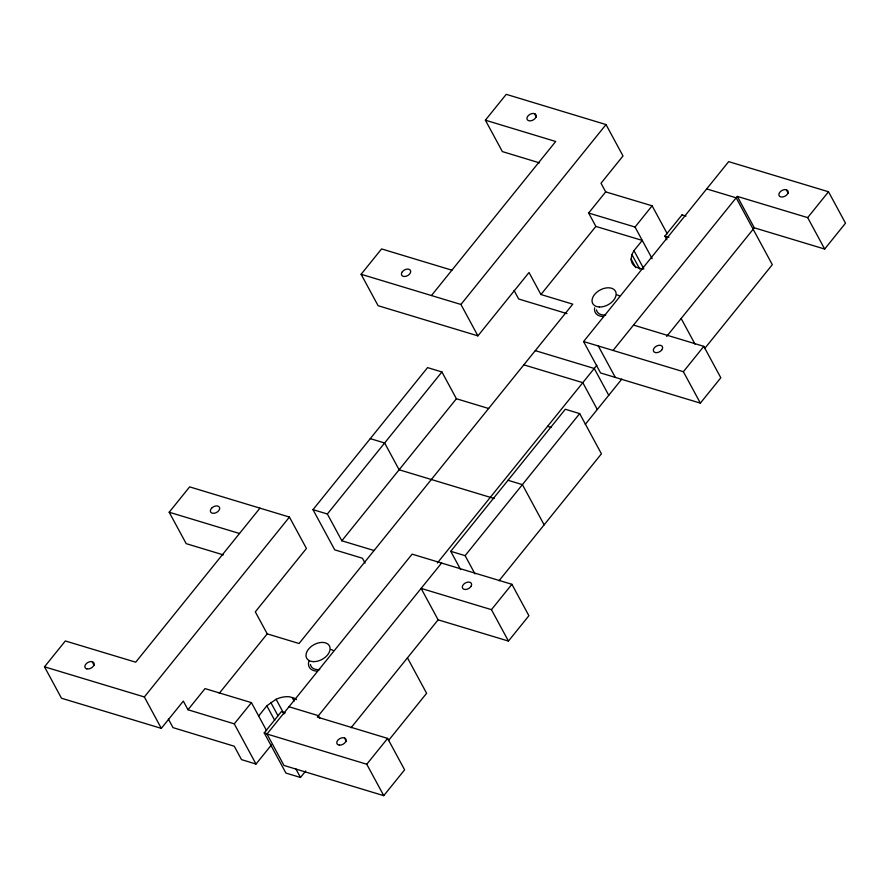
<?xml version="1.0" encoding="UTF-8"?>
<svg xmlns="http://www.w3.org/2000/svg" width="890" height="890" viewBox="0 0 890 890"><rect width="100%" height="100%" fill="white"/><g stroke="black" fill="none" stroke-linecap="round" stroke-linejoin="round"><path stroke-width="1.33" d="M635.749 267.601L631.132 259.079L631.922 254.596L633.958 250.624L642.28 240.422L595.866 226.416L588.635 213.033L605.69 191.884L601.017 183.24L623 155.961L606.023 124.567L506.243 94.34L485.384 120.183L502.372 151.6L539.518 162.859M258.667 716.027L266.833 705.781L276.089 699.273A20.515 13.328 -28.4 0 1 289.873 696.859L294.423 698.227A20.515 13.328 -28.4 0 1 296.503 699.607M652.159 258.69L635.048 227.039L652.114 205.801L605.69 191.884M305.704 770.985L300.486 777.46L285.946 773.098L264.219 732.915L281.296 711.677L285.267 712.879M271.439 744.952L255.997 764.043L234.27 723.859L187.99 709.753L183.318 701.109L161.312 728.365L61.488 698.238L44.5 666.821L65.337 640.967L135.714 662.193L259.958 508.146M223.334 554.893L186.177 543.645L169.189 512.228L189.637 486.875L289.439 517.068L306.427 548.474L255.308 611.842L267.223 633.869L299.062 643.503L572.771 304.157L540.931 294.523L529.016 272.496L477.908 335.864L378.105 305.704L361.118 274.276L381.565 248.922L451.897 270.182M431.45 295.536L555.694 141.488L485.384 120.183M161.312 728.365L144.347 696.948L289.439 517.068M477.908 335.864L460.931 304.458L606.023 124.567M365.067 563.103L362.43 558.23L334.729 549.853L312.991 509.659L427.556 367.615L441.918 371.953L456.403 398.742L488.621 408.488M374.056 550.532L341.838 540.786L327.353 513.997L441.918 371.953M187.99 709.753L205.045 688.604L251.436 702.644L266.566 730.645M341.838 540.786L456.403 398.742M219.252 693.332L267.223 633.869M540.931 294.523L595.866 226.416M508.446 641.078L491.447 609.661L421.115 588.401L317.318 717.095L387.628 738.4L404.616 769.828L383.757 795.66L283.988 765.456L267 734.028L412.103 554.147L511.895 584.296L528.894 615.724L508.446 641.078L438.114 619.829L421.115 588.401L441.574 563.058M633.502 325.084L703.823 346.355L720.811 377.772L700.363 403.126L600.572 372.955L583.584 341.538L728.665 161.646L828.512 191.762L845.5 223.179L824.674 249.044L754.297 227.818L737.309 196.401L613.054 350.449M437.368 562.981L596.856 365.234M460.631 569.578L450.752 551.311L565.317 409.255L579.679 413.605L601.429 453.811L499.001 580.781M474.993 573.917L465.114 555.649L579.679 413.605M585.275 424.385L621.832 379.062M351.072 727.742L438.114 619.829M666.677 336.442L754.297 227.818M700.363 403.126L683.375 371.709L703.823 346.355M491.447 609.661L511.895 584.296M383.757 795.66L366.758 764.243L387.628 738.4M824.674 249.044L807.675 217.616L828.512 191.762M388.441 740.591L426.61 693.277L407.453 657.844M704.658 348.546L772.309 264.675L736.164 197.814L706.671 188.914M234.27 723.859L251.436 702.644M666.877 239.71L664.908 236.061L682.074 214.857L685.979 216.047M264.219 732.915L266.878 733.716M737.309 196.401L807.675 217.616M588.635 213.033L635.048 227.039M566.975 313.614L518.703 299.018L514.075 290.474M361.118 274.276L460.931 304.458M583.584 341.538L683.375 371.709M535.279 350.638L594.253 368.471L608.749 395.282M523.821 364.844L582.794 382.667L597.29 409.489M547.595 426.31L551.455 427.478M370.273 438.637L384.636 442.975L399.12 469.764L494.173 498.5M508.034 480.289L522.397 484.627L544.135 524.833M312.991 509.659L327.353 513.997M450.752 551.311L465.114 555.649M169.189 512.228L239.51 533.499M288.983 706.76L318.464 715.682L319.777 718.097M44.5 666.821L144.347 696.948M664.908 236.061L668.88 237.274M267 734.028L366.758 764.243M255.997 764.043L241.513 759.626L234.259 746.232L173.005 727.631L168.377 719.076M786.371 189.792L787.083 190.082A5.006 3.248 -28.4 0 1 784.735 196.345A5.006 3.248 -28.4 0 1 778.917 193.998A5.006 3.248 -28.4 0 1 786.193 189.715L788.329 193.408M682.074 214.857L682.396 215.458M652.114 205.801L667.266 233.803M681.162 318.498L695.034 344.152M633.958 250.624L643.837 268.891M631.922 254.596L639.832 269.214M534.434 113.62L536.392 117.246M598.314 345.988L615.302 377.405M344.486 737.944L346.444 741.57M292.187 697.504L294.167 701.153M276.089 699.273L283.988 713.891M270.749 702.377L277.992 715.783M266.833 705.781L274.732 720.399M295.869 768.938L300.486 777.46M92.16 661.659L94.117 665.286M316.974 671.138A14.93 9.701 -28.4 0 1 309.13 660.547M330.924 649.455A14.93 9.701 -28.4 0 1 333.483 650.679M319.71 669.58A12.927 8.399 -28.4 0 1 310.421 664.496M643.192 268.802A20.515 13.328 -28.4 0 1 640.933 268.624L636.383 267.245A20.515 13.328 -28.4 0 1 631.132 259.079M603.019 316.517A14.93 9.701 -28.4 0 1 594.631 307.84M616.97 294.835A14.93 9.701 -28.4 0 1 619.518 296.059M605.745 314.949A12.927 8.399 -28.4 0 1 596.467 309.876M402.358 271.684L401.746 272.64A5.006 3.26 -28.5 0 0 406.218 276.234A5.006 3.26 -28.5 0 0 410.201 270.048A5.006 3.26 -28.5 0 0 402.358 271.684M471.266 585.943L470.654 586.899A5.006 3.248 -28.3 0 1 462.811 588.524A5.006 3.248 -28.3 0 1 466.794 582.349A5.006 3.248 -28.3 0 1 471.266 585.943M661.659 350.082L660.792 350.96A5.006 3.248 -28.5 0 1 653.416 350.972A5.006 3.248 -28.5 0 1 659.012 345.276A5.006 3.248 -28.5 0 1 661.659 350.082M212.209 507.623L211.342 508.502A5.006 3.248 -28.3 0 0 213.989 513.296A5.006 3.248 -28.3 0 0 219.596 507.611A5.006 3.248 -28.3 0 0 212.209 507.623M534.634 113.664L533.622 113.453A5.006 3.248 -28.4 0 0 526.913 118.403A5.006 3.248 -28.4 0 0 533.499 119.805A5.006 3.248 -28.4 0 0 534.634 113.664M339.39 745.13L338.378 744.919A5.006 3.248 -28.4 0 1 339.524 738.778A5.006 3.248 -28.4 0 1 346.099 740.18A5.006 3.248 -28.4 0 1 339.39 745.13M86.82 668.868L85.93 668.501A5.006 3.248 -28.4 0 1 88.277 662.238A5.006 3.248 -28.4 0 1 94.095 664.585A5.006 3.248 -28.4 0 1 86.82 668.868M313.369 661.626A12.927 8.399 -28.4 0 0 330.012 647.575A12.927 8.399 -28.4 0 0 310.766 646.874A12.927 8.399 -28.4 0 0 313.369 661.626M599.404 306.994A12.927 8.399 -28.4 0 0 616.047 292.944A12.927 8.399 -28.4 0 0 596.801 292.243A12.927 8.399 -28.4 0 0 599.404 306.994"/></g></svg>
